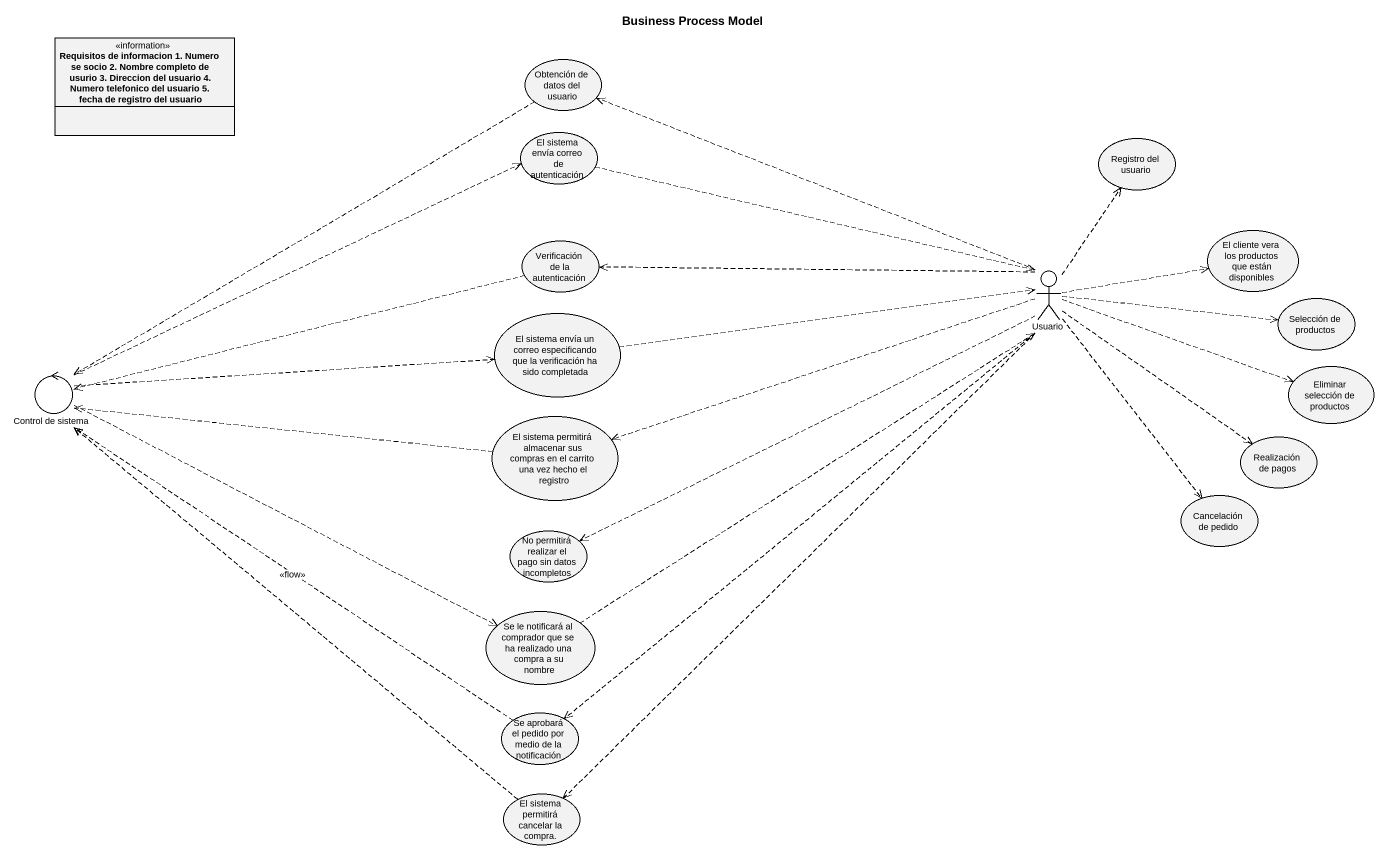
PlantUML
@startuml
title Business Process Model
allowmixing
hide circle
hide empty members
class "Requisitos de informacion 1. Numero se socio 2. Nombre completo de usurio 3. Direccion del usuario 4. Numero telefonico del usuario 5. fecha de registro del usuario" as Requisitos_de_informacion_1 <<information>>
usecase "Obtención de datos del usuario" as Obtención_de_datos_del
usecase "El sistema envía correo de autenticación" as El_sistema_envía_correo_de
usecase "Registro del usuario" as Registro_del_usuario
usecase "Verificación de la autenticación" as Verificación_de_la
usecase "El cliente vera los productos que están disponibles" as El_cliente_vera_los
actor Usuario
usecase "El sistema envía un correo especificando que la verificación ha sido completada" as El_sistema_envía_un_correo
usecase "Selección de productos" as Selección_de_productos
control "Control de sistema" as Control_de_sistema
usecase "Eliminar selección de productos" as Eliminar_selección_de
usecase "El sistema permitirá almacenar sus compras en el carrito una vez hecho el registro" as El_sistema_permitirá
usecase "Realización de pagos" as Realización_de_pagos
usecase "Cancelación de pedido" as Cancelación_de_pedido
usecase "No permitirá realizar el pago sin datos incompletos" as No_permitirá_realizar_el
usecase "Se le notificará al comprador que se ha realizado una compra a su nombre" as Se_le_notificará_al
usecase "Se aprobará el pedido por medio de la notificación" as Se_aprobará_el_pedido_por
usecase "El sistema permitirá cancelar la compra." as El_sistema_permitirá_2
Obtención_de_datos_del ..> Control_de_sistema
El_sistema_envía_correo_de .right.> Usuario
Verificación_de_la .left.> Control_de_sistema
Usuario .up.> Obtención_de_datos_del
Usuario .up.> Registro_del_usuario
Usuario .left.> Verificación_de_la
Usuario .right.> El_cliente_vera_los
Usuario .right.> Selección_de_productos
Usuario .right.> Eliminar_selección_de
Usuario .left.> El_sistema_permitirá
Usuario .right.> Realización_de_pagos
Usuario ..> Cancelación_de_pedido
Usuario .left.> No_permitirá_realizar_el
Usuario ..> Se_aprobará_el_pedido_por
Usuario ..> El_sistema_permitirá_2
El_sistema_envía_un_correo .right.> Usuario
Control_de_sistema .right.> El_sistema_envía_correo_de
Control_de_sistema .right.> El_sistema_envía_un_correo
Control_de_sistema .right.> Se_le_notificará_al
El_sistema_permitirá .left.> Control_de_sistema
Se_le_notificará_al .right.> Usuario
Se_aprobará_el_pedido_por .left.> Control_de_sistema : <<flow>>
El_sistema_permitirá_2 .up.> Control_de_sistema
@enduml
